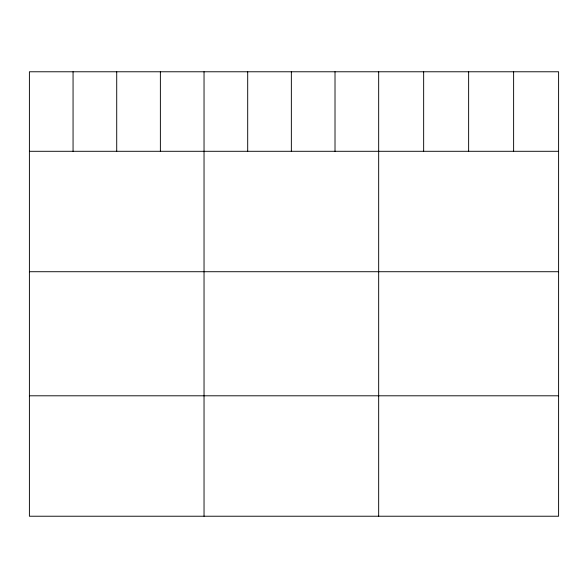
<?xml version="1.0" encoding="UTF-8"?>
<svg xmlns="http://www.w3.org/2000/svg" width="588" height="588" viewBox="0 0 588 588"><rect width="100%" height="100%" fill="white"/><g stroke="black" fill="none" stroke-linecap="round" stroke-linejoin="round"><path stroke-width="0.88" d="M558.6 151.292L558.6 516.227L29.4 516.227L29.4 71.773L558.6 71.773L558.6 151.292L29.4 151.292M29.4 271.722L558.6 271.722M29.4 395.798L558.6 395.798M513.618 71.773L513.618 151.292M468.636 71.773L468.636 151.292M423.654 71.773L423.654 151.292M378.672 71.773L378.672 516.227M335.013 71.773L335.013 151.292M291.354 71.773L291.354 151.292M247.695 71.773L247.695 151.292M204.036 71.773L204.036 516.227M160.377 71.773L160.377 151.292M116.718 71.773L116.718 151.292M73.059 71.773L73.059 151.292"/></g></svg>
